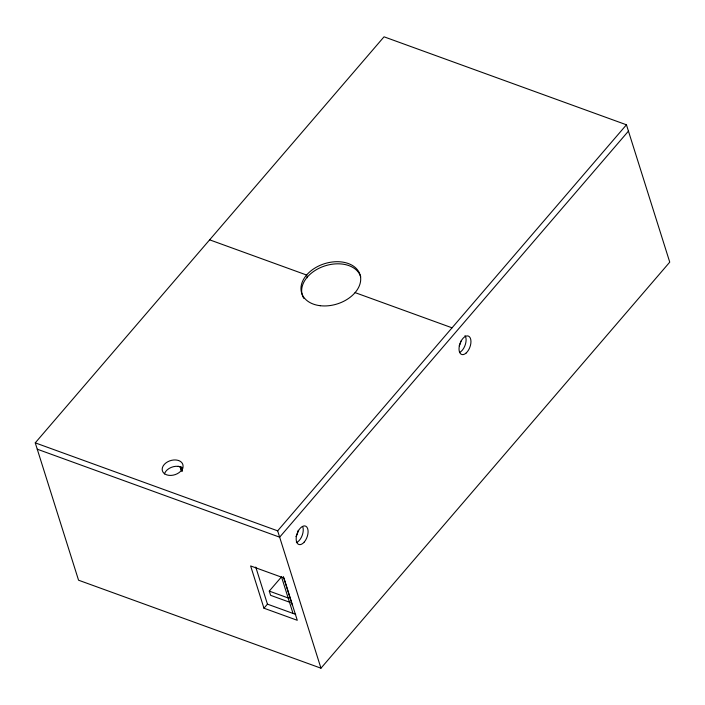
<?xml version="1.0" encoding="UTF-8"?>
<svg xmlns="http://www.w3.org/2000/svg" width="705" height="705" viewBox="0 0 705 705"><rect width="100%" height="100%" fill="white"/><g stroke="black" fill="none" stroke-linecap="round" stroke-linejoin="round"><path stroke-width="1.06" d="M35.25 442.855L384.04 36.81L626.445 124.794L669.75 262.145L320.96 668.19L78.555 580.206L35.25 442.855L277.655 530.839L320.96 668.19M277.655 530.839L626.445 124.794M628.437 131.13L279.656 537.175L37.25 449.191M290.204 602.44L270.614 595.328L269.275 591.098L281.445 576.946M263.952 608.203L250.627 565.939L283.948 578.029L297.272 620.294L263.952 608.203L267.442 604.141L255.739 567.032M178.198 466.349L180.621 466.877A10.707 7.385 -17.5 0 1 182.903 468.094M209.641 239.832L306.605 275.029L307.459 277.744M355.091 292.619L452.046 327.816M269.275 591.098L288.874 598.219M267.442 604.141L295.712 614.399M465.009 335.659L465.503 336.426A9.791 5.27 -70.1 0 1 459.73 352.368M283.304 576.549L292.355 605.234M281.445 576.69L292.998 613.341M182.331 471.072L180.771 466.93L182.04 470.958M181.74 470.878L179.978 466.675A10.707 7.385 -17.5 0 0 164.803 472.993L164.6 473.478A10.707 7.385 -17.5 0 0 164.432 473.963M180.224 466.772L181.493 470.79M303.785 298.338A30.597 21.097 -17.5 0 1 322.899 266.596A30.597 21.097 -17.5 0 1 360.748 276.915M302.859 527.005A9.791 5.27 -70.1 0 1 296.347 542.612M298.233 530.292A9.791 5.27 -70.1 0 1 295.941 536.593M460.938 341.088A9.791 5.27 -70.1 0 1 459.219 345.855M178.621 460.541L177.977 460.339A10.707 7.385 -17.5 0 0 162.185 469.045A10.707 7.385 -17.5 0 0 177.281 473.725A10.707 7.385 -17.5 0 0 178.621 460.541M304.269 542.03A9.791 5.27 -70.1 0 0 305.891 526.265A9.791 5.27 -70.1 0 0 296.232 537.527A9.791 5.27 -70.1 0 0 304.269 542.03M466.137 353.038A9.791 5.27 -70.1 0 0 469.486 336.831A9.791 5.27 -70.1 0 0 459.334 345.935A9.791 5.27 -70.1 0 0 466.137 353.038M320.273 305.714A30.597 21.097 -17.5 0 0 360.317 275.69A30.597 21.097 -17.5 0 0 311.945 270.068A30.597 21.097 -17.5 0 0 320.273 305.714"/></g></svg>
